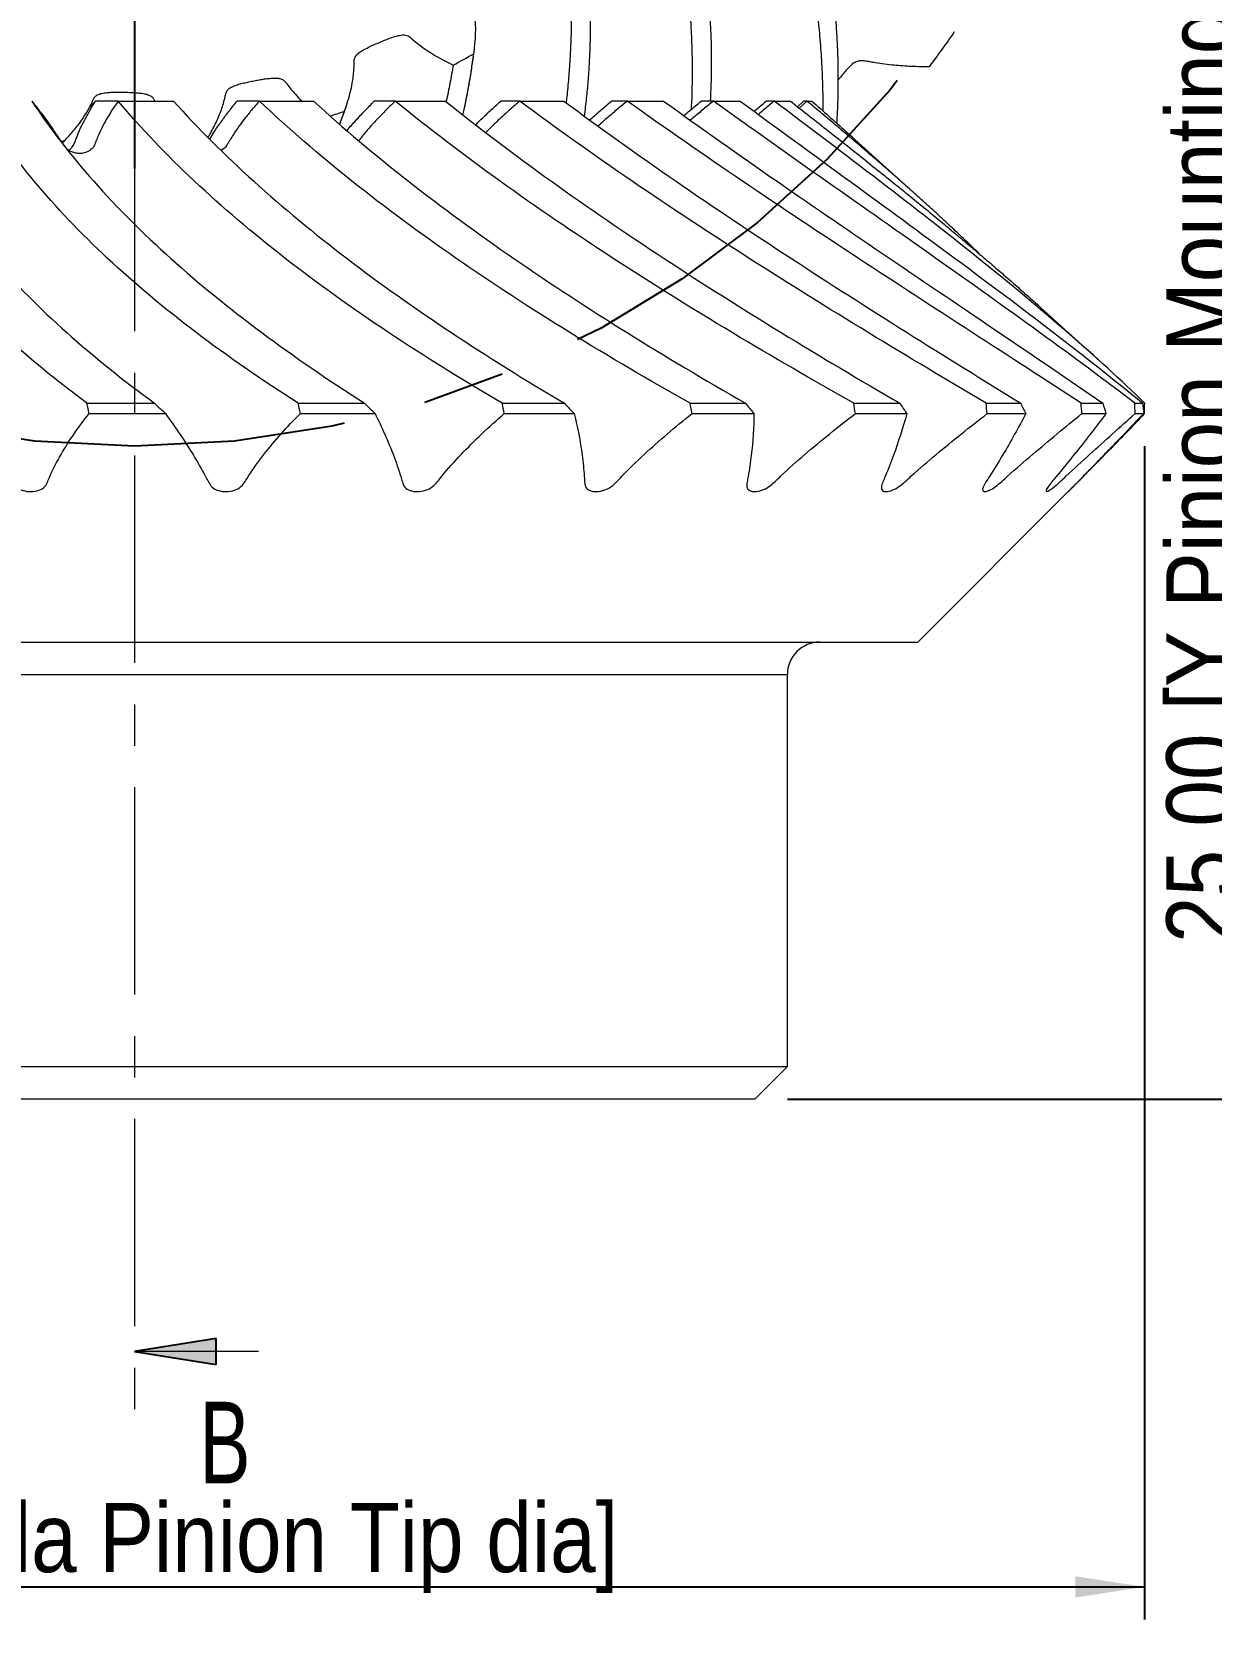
# Model space of a CAD drawing. Header units: millimetres. Extents: x -56 to 182, y 0 to 146.
# Drawn here: x 11.282 to 14.895, y 9.819 to 14.712 of the extents above; entities that cross this region are included whole.
import ezdxf

# ---------------------------------------------------------------- set-up
doc = ezdxf.new("R2010")
doc.units = ezdxf.units.MM
doc.linetypes.add('CENTER', pattern=[1.016, 0.635, -0.127, 0.127, -0.127])
doc.linetypes.add('CENTERX2', pattern=[2.032, 1.27, -0.254, 0.254, -0.254])
doc.layers.add('DRAWING', color=7, linetype='Continuous')
doc.layers.add('SLD-0', color=7, linetype='Continuous')
doc.styles.add('SLDTEXTSTYLE0', font='TXT', dxfattribs={"width": 0.7})
doc.styles.add('SLDTEXTSTYLE1', font='TXT', dxfattribs={"width": 0.96})
doc.styles.add('SLDTEXTSTYLE3', font='TXT', dxfattribs={"width": 0.905882})
doc.styles.add('SLDTEXTSTYLE4', font='TXT', dxfattribs={"width": 0.883333})
doc.styles.add('SLDTEXTSTYLE5', font='TXT', dxfattribs={"width": 0.8864})
doc.dimstyles.new('SLDDIMSTYLE0', dxfattribs={"dimtxt": 0.211667, "dimasz": 0.3302, "dimexe": 0, "dimexo": 0.0625, "dimgap": 0.052917, "dimtad": 1, "dimlfac": 0.5, "dimrnd": 1e-09, "dimzin": 4, "dimdsep": 46, "dimtxsty": 'SLDTEXTSTYLE0', "dimblk1": 'NONE', "dimblk2": 'NONE', "dimsah": 1, "dimcen": 0.09, "dimadec": 0, "dimazin": 1, "dimtfac": 1, "dimtdec": 3, "dimtofl": 0, "dimtmove": 0, "dimatfit": 3, "dimldrblk": 'NONE', "dimfxl": 0, "dimfrac": 2, "dimtolj": 1, "dimtzin": 12, "dimarcsym": 0})
doc.dimstyles.new('SLDDIMSTYLE1', dxfattribs={"dimtxt": 0.211667, "dimasz": 0.3302, "dimexe": 0, "dimexo": 0.0625, "dimgap": 0.052917, "dimtad": 1, "dimlfac": 0.5, "dimrnd": 1e-09, "dimzin": 4, "dimdsep": 46, "dimtxsty": 'SLDTEXTSTYLE0', "dimblk1": 'NONE', "dimblk2": 'NONE', "dimsah": 1, "dimcen": 0, "dimadec": 0, "dimazin": 1, "dimtfac": 1, "dimtdec": 3, "dimtofl": 0, "dimtmove": 0, "dimatfit": 3, "dimldrblk": 'NONE', "dimfxl": 0, "dimfrac": 2, "dimtolj": 1, "dimtzin": 12, "dimarcsym": 0})

# ---------------------------------------------------------------- blocks, each defined once
blk = doc.blocks.new('SW_CENTERMARKSYMBOL_0')
at = {"layer": 'DRAWING'}
for p, q in [((0, 0.15), (0, 1.075)), ((0, 0), (0, 0.075)), ((-0.15, 0), (-1.075, 0)), ((0, 0), (-0.075, 0)), ((0, 0), (0, -0.075)), ((0, 0), (0.075, 0)), ((0.15, 0), (1.075, 0)), ((0, -0.15), (0, -1.075))]:
    blk.add_line(p, q, dxfattribs=at)
blk = doc.blocks.new('_D_1')
at = {"layer": 'DRAWING'}
for p, q in [((15.0147, 16.4429), (15.0147, 11.4429)), ((13.5966, 11.4429), (15.1147, 11.4429))]:
    blk.add_line(p, q, dxfattribs=at)
for points in [[(15.0147, 16.4429), (14.9822, 16.2313), (15.0473, 16.2313)], [(15.0147, 11.4429), (15.0473, 11.6546), (14.9822, 11.6546)]]:
    blk.add_solid(points, dxfattribs=at)
at = {"layer": 'DRAWING', "insert": (14.7577, 11.9211), "char_height": 0.211667, "attachment_point": 1, "rotation": 90, "style": 'SLDTEXTSTYLE3'}
blk.add_mtext('25.00 [Y Pinion Mounting Distance]', dxfattribs=at)
blk = doc.blocks.new('_None')
blk = doc.blocks.new('_D_2')
at = {"layer": 'DRAWING'}
for p, q in [((11.8907, 19.4787), (11.9317, 19.9024)), ((11.9317, 19.9024), (14.4082, 19.9024))]:
    blk.add_line(p, q, dxfattribs=at)
blk.add_arc((11.5966, 16.4429), 3.05, 82.5896, 177.0681, dxfattribs=at)
blk.add_solid([(11.8907, 19.4787), (11.9435, 19.6863), (11.8787, 19.6925)], dxfattribs=at)
at = {"layer": 'DRAWING', "attachment_point": 1}
for s, insert, char_height, style in [('%%c', (11.9846, 20.1594), 0.21167, 'SLDTEXTSTYLE1'), ('31.00 [da Tip dia]', (12.4178, 20.1594), 0.211667, 'SLDTEXTSTYLE4')]:
    blk.add_mtext(s, dxfattribs=dict(at, insert=insert, char_height=char_height, style=style))
blk = doc.blocks.new('_D_3')
at = {"layer": 'DRAWING'}
for p, q in [((8.5022, 13.4429), (8.5022, 9.8486)), ((14.691, 13.4429), (14.691, 9.8486)), ((8.5022, 9.9486), (14.691, 9.9486))]:
    blk.add_line(p, q, dxfattribs=at)
for points in [[(8.5022, 9.9486), (8.7138, 9.916), (8.7138, 9.9811)], [(14.691, 9.9486), (14.4794, 9.9811), (14.4794, 9.916)]]:
    blk.add_solid(points, dxfattribs=at)
at = {"layer": 'DRAWING', "attachment_point": 1}
for s, insert, char_height, style in [('%%c', (9.9397, 10.2055), 0.21167, 'SLDTEXTSTYLE1'), ('31.00 [da Pinion Tip dia]', (10.3729, 10.2055), 0.211667, 'SLDTEXTSTYLE5')]:
    blk.add_mtext(s, dxfattribs=dict(at, insert=insert, char_height=char_height, style=style))

msp = doc.modelspace()

# ---------------------------------------------------------------- hatches: boundary and pattern name
at = {"linetype": 'Continuous'}
msp.add_hatch(color=7, dxfattribs=at).paths.add_polyline_path([(11.8466, 10.7097), (11.5966, 10.6697), (11.8466, 10.6297)], flags=0)

# ---------------------------------------------------------------- linework, layer by layer
at = {"layer": 'DRAWING', "linetype": 'CENTERX2'}
msp.add_circle((11.5966, 16.4429), 3, dxfattribs=at)
at = {"layer": 'SLD-0', "color": 7, "linetype": 'CENTER', "lineweight": 18}
msp.add_line((11.5966, 20.5261), (11.5966, 10.4697), dxfattribs=at)
at = {"layer": 'SLD-0', "color": 7, "linetype": 'Continuous', "lineweight": 18}
for p, q in [((11.4771, 14.5001), (11.4571, 14.4782)), ((11.5465, 14.5001), (11.4771, 14.5001)), ((11.5465, 14.5001), (11.7161, 14.5001)), ((11.9794, 14.5001), (11.9109, 14.5001)), ((11.9794, 14.5001), (12.1446, 14.5001)), ((12.3955, 14.5001), (12.331, 14.5001)), ((12.3955, 14.5001), (12.5492, 14.5001)), ((12.7769, 14.5001), (12.7189, 14.5001)), ((12.7767, 14.5001), (12.9122, 14.5001)), ((13.1063, 14.5001), (13.0578, 14.5001)), ((13.1063, 14.5001), (13.2177, 14.5001)), ((13.37, 14.5001), (13.3328, 14.5001)), ((13.37, 14.5001), (13.4523, 14.5001)), ((13.5561, 14.5001), (13.532, 14.5001)), ((13.5561, 14.5001), (13.6058, 14.5001)), ((13.6277, 14.4829), (13.6465, 14.5001)), ((13.6566, 14.5001), (13.6333, 14.4786)), ((13.6566, 14.5001), (13.6465, 14.5001)), ((13.6566, 14.5001), (13.6715, 14.5001)), ((12.2249, 14.4288), (12.2394, 14.4686)), ((11.8215, 14.3886), (11.8235, 14.392)), ((11.37, 14.379), (11.3719, 14.3788)), ((11.3719, 14.3788), (11.3808, 14.3778)), ((11.375, 14.3718), (11.3808, 14.3778)), ((14.0147, 14.1916), (13.8034, 14.3828)), ((14.5542, 13.7036), (14.3727, 13.8678)), ((11.4508, 13.5747), (11.6581, 13.5747)), ((12.0978, 13.5747), (12.3011, 13.5747)), ((12.7229, 13.5747), (12.9134, 13.5747)), ((13.2988, 13.5747), (13.4681, 13.5747)), ((13.8002, 13.5747), (13.941, 13.5747)), ((14.2054, 13.5747), (14.3115, 13.5747)), ((14.4966, 13.5747), (14.5633, 13.5747)), ((14.661, 13.5747), (14.6854, 13.5747)), ((11.4577, 13.5429), (11.6912, 13.5429)), ((12.1046, 13.5429), (12.3334, 13.5429)), ((12.7294, 13.5429), (12.9433, 13.5429)), ((13.3046, 13.5429), (13.4944, 13.5429)), ((13.8051, 13.5429), (13.9626, 13.5429)), ((14.2091, 13.5429), (14.3273, 13.5429)), ((14.499, 13.5429), (14.5727, 13.5429)), ((14.662, 13.5429), (14.6881, 13.5429)), ((13.9966, 12.8429), (14.4595, 13.3058)), ((9.1966, 12.8429), (13.9966, 12.8429)), ((13.5966, 12.7429), (9.5966, 12.7429)), ((13.5966, 11.5429), (13.5966, 12.7429)), ((9.5966, 11.5429), (13.5966, 11.5429)), ((13.4966, 11.4429), (13.5966, 11.5429)), ((13.4966, 11.4429), (9.6966, 11.4429)), ((11.9766, 10.6697), (11.5966, 10.6697))]:
    msp.add_line(p, q, dxfattribs=at)
at = {"layer": 'SLD-0'}
for p, q in [((11.8466, 10.7097), (11.5966, 10.6697)), ((11.5966, 10.6697), (11.8466, 10.6297)), ((11.8466, 10.6297), (11.8466, 10.7097))]:
    msp.add_line(p, q, dxfattribs=at)
at = {"layer": 'SLD-0', "color": 7, "linetype": 'Continuous', "lineweight": 18}
for centre, radius, start, end in [((11.5966, 16.4429), 2.0763, 298.0506, 300.0345), ((11.5966, 16.4429), 2.0763, 286.7487, 288.0345), ((13.6966, 12.7429), 0.1, 90, 180)]:
    msp.add_arc(centre, radius, start, end, dxfattribs=at)
for points, knots in [([(13.7487, 14.4318), (13.7496, 14.449), (13.7515, 14.4842), (13.7528, 14.5374), (13.7529, 14.5915), (13.7517, 14.6455), (13.7492, 14.6995), (13.7454, 14.7533), (13.7404, 14.8064), (13.7341, 14.8589), (13.7267, 14.9106), (13.7181, 14.962), (13.7082, 15.0131), (13.6972, 15.064), (13.6849, 15.1145), (13.6714, 15.1646), (13.6566, 15.2146), (13.6406, 15.2644), (13.6232, 15.314), (13.6047, 15.363), (13.5849, 15.4115), (13.564, 15.4595), (13.5418, 15.5069), (13.5186, 15.5537), (13.5022, 15.5843), (13.4939, 15.5995)], [0, 0, 0, 0, 0.041144, 0.084637, 0.12813, 0.171855, 0.215579, 0.259382, 0.303185, 0.34594, 0.388696, 0.431524, 0.474352, 0.517402, 0.560451, 0.603575, 0.646698, 0.690665, 0.734632, 0.778678, 0.822724, 0.867004, 0.911284, 0.955642, 1, 1, 1, 1]), ([(13.4636, 15.5344), (13.4718, 15.5175), (13.4883, 15.4837), (13.5113, 15.4322), (13.5332, 15.38), (13.5539, 15.327), (13.5733, 15.2732), (13.5915, 15.2188), (13.6083, 15.1638), (13.6251, 15.1038), (13.6414, 15.0387), (13.6568, 14.9685), (13.6701, 14.8975), (13.6813, 14.8258), (13.6905, 14.7534), (13.6976, 14.6801), (13.7024, 14.6059), (13.7052, 14.5359), (13.7052, 14.4906), (13.7052, 14.4704)], [0, 0, 0, 0, 0.052291, 0.104593, 0.156895, 0.209186, 0.261843, 0.31451, 0.367177, 0.419834, 0.485091, 0.550358, 0.615615, 0.681254, 0.746903, 0.812542, 0.879369, 0.946208, 1, 1, 1, 1]), ([(13.3613, 14.5001), (13.3613, 14.5004), (13.3625, 14.5182), (13.3637, 14.5533), (13.3648, 14.6053), (13.3646, 14.6574), (13.3631, 14.7094), (13.3603, 14.7612), (13.3562, 14.8132), (13.3509, 14.8652), (13.3442, 14.9173), (13.3363, 14.9691), (13.327, 15.0207), (13.3165, 15.0719), (13.3047, 15.1229), (13.2917, 15.1735), (13.282, 15.2068), (13.2771, 15.2235)], [0, 0, 0, 0, 0.00144, 0.0714, 0.141359, 0.21168, 0.282001, 0.352443, 0.422885, 0.494705, 0.566525, 0.638473, 0.710421, 0.782752, 0.855084, 0.927542, 1, 1, 1, 1]), ([(13.2339, 15.166), (13.2384, 15.1478), (13.2475, 15.1114), (13.2593, 15.0562), (13.2699, 15.0006), (13.2791, 14.9444), (13.2869, 14.8878), (13.2934, 14.8308), (13.2984, 14.7735), (13.3023, 14.7113), (13.3048, 14.6443), (13.3051, 14.5724), (13.3041, 14.5156), (13.3022, 14.4829), (13.3017, 14.4741)], [0, 0, 0, 0, 0.081801, 0.163621, 0.24544, 0.327242, 0.409615, 0.492006, 0.574397, 0.65677, 0.758855, 0.860956, 0.963041, 1, 1, 1, 1]), ([(12.6359, 14.6454), (12.6421, 14.6859), (12.6438, 14.7261), (12.6384, 14.774), (12.6369, 14.7835), (12.6342, 14.7974), (12.6329, 14.802), (12.6325, 14.8118), (12.6337, 14.8173), (12.6399, 14.8277), (12.6443, 14.8325), (12.6535, 14.8415), (12.6584, 14.8457), (12.6735, 14.8579), (12.6841, 14.8655), (12.7055, 14.8805), (12.7163, 14.8879), (12.7383, 14.9016), (12.7499, 14.9083), (12.7678, 14.9132), (12.7737, 14.9135), (12.7837, 14.9109), (12.7879, 14.9084), (12.8007, 14.9012), (12.8094, 14.8967), (12.8539, 14.8756), (12.8924, 14.8629), (12.9327, 14.8535)], [0, 0, 0, 0, 0.25, 0.25, 0.3125, 0.3125, 0.34375, 0.34375, 0.375, 0.375, 0.40625, 0.40625, 0.4375, 0.4375, 0.5, 0.5, 0.5625, 0.5625, 0.625, 0.625, 0.65625, 0.65625, 0.6875, 0.6875, 0.75, 0.75, 1, 1, 1, 1]), ([(12.9749, 14.4538), (12.9762, 14.4634), (12.9799, 14.4905), (12.9845, 14.5349), (12.9889, 14.5873), (12.9918, 14.6396), (12.9935, 14.692), (12.9939, 14.7443), (12.9929, 14.7966), (12.9907, 14.8488), (12.9882, 14.8834), (12.9869, 14.9007)], [0, 0, 0, 0, 0.064, 0.180482, 0.296963, 0.413653, 0.530343, 0.647654, 0.764966, 0.882483, 1, 1, 1, 1]), ([(12.9327, 14.8535), (12.9333, 14.8348), (12.9346, 14.7973), (12.9347, 14.7408), (12.9334, 14.6842), (12.9308, 14.6274), (12.9266, 14.5704), (12.9225, 14.5263), (12.9194, 14.5013), (12.9187, 14.4953)], [0, 0, 0, 0, 0.157834, 0.315669, 0.473781, 0.631894, 0.790835, 0.949776, 1, 1, 1, 1]), ([(12.2394, 14.4686), (12.2539, 14.507), (12.2639, 14.5459), (12.2686, 14.5939), (12.2692, 14.6034), (12.2694, 14.6177), (12.2691, 14.6224), (12.2708, 14.6321), (12.273, 14.6372), (12.2813, 14.6461), (12.2865, 14.6499), (12.2974, 14.6568), (12.3031, 14.6599), (12.3205, 14.6686), (12.3324, 14.6739), (12.3564, 14.6841), (12.3685, 14.6891), (12.3929, 14.6979), (12.4056, 14.702), (12.4242, 14.7031), (12.43, 14.7022), (12.4392, 14.6975), (12.4428, 14.6942), (12.4538, 14.6846), (12.4614, 14.6784), (12.5006, 14.6484), (12.5356, 14.628), (12.573, 14.6105)], [0, 0, 0, 0, 0.25, 0.25, 0.3125, 0.3125, 0.34375, 0.34375, 0.375, 0.375, 0.40625, 0.40625, 0.4375, 0.4375, 0.5, 0.5, 0.5625, 0.5625, 0.625, 0.625, 0.65625, 0.65625, 0.6875, 0.6875, 0.75, 0.75, 1, 1, 1, 1]), ([(12.6027, 14.4577), (12.6051, 14.4688), (12.6115, 14.4969), (12.6201, 14.5423), (12.6288, 14.5938), (12.6335, 14.6282), (12.6359, 14.6454)], [0, 0, 0, 0, 0.177604, 0.451417, 0.725708, 1, 1, 1, 1]), ([(12.6101, 14.4916), (12.6105, 14.4935), (12.6117, 14.4995), (12.6136, 14.509), (12.6158, 14.52), (12.6177, 14.5303), (12.6198, 14.5412), (12.6218, 14.5526), (12.6237, 14.5637), (12.6251, 14.5721), (12.6262, 14.5783), (12.6269, 14.5826), (12.6275, 14.5867), (12.6281, 14.5906), (12.6287, 14.5943), (12.6293, 14.5983), (12.6301, 14.6034), (12.6311, 14.6103), (12.6324, 14.619), (12.6339, 14.6293), (12.6355, 14.6413), (12.637, 14.6522), (12.6378, 14.6592), (12.6381, 14.6616)], [0, 0, 0, 0, 0.033141, 0.10644, 0.16696, 0.225486, 0.288149, 0.360214, 0.426046, 0.483956, 0.509283, 0.534922, 0.559358, 0.582212, 0.603484, 0.624796, 0.652607, 0.694108, 0.74535, 0.80632, 0.877003, 0.957382, 1, 1, 1, 1]), ([(12.573, 14.6105), (12.5697, 14.592), (12.5631, 14.5551), (12.5556, 14.5178), (12.5511, 14.4991), (12.551, 14.4986)], [0, 0, 0, 0, 0.494332, 0.988664, 1, 1, 1, 1]), ([(14.0307, 14.6051), (14.0217, 14.6051), (14.0037, 14.6052), (13.977, 14.6061), (13.9503, 14.6076), (13.9229, 14.6099), (13.8947, 14.6131), (13.87, 14.6167), (13.8526, 14.6197), (13.8421, 14.6217), (13.8344, 14.623), (13.8268, 14.6237), (13.8198, 14.6235), (13.8132, 14.6224), (13.8072, 14.6203), (13.8012, 14.617), (13.7952, 14.6127), (13.7892, 14.6075), (13.7811, 14.5995), (13.7712, 14.5882), (13.7613, 14.5759), (13.755, 14.5681), (13.7526, 14.5652)], [0, 0, 0, 0, 0.093167, 0.18637, 0.279689, 0.37305, 0.47725, 0.581518, 0.63915, 0.667965, 0.696785, 0.722489, 0.74843, 0.767571, 0.787214, 0.806382, 0.826047, 0.84876, 0.871732, 0.918607, 0.969611, 1, 1, 1, 1]), ([(11.8214, 14.3887), (11.8231, 14.3913), (11.8286, 14.4002), (11.837, 14.4155), (11.8466, 14.4346), (11.8552, 14.4539), (11.8628, 14.4734), (11.8691, 14.4931), (11.8735, 14.5096), (11.8758, 14.5212), (11.8779, 14.5278), (11.8803, 14.5323), (11.8836, 14.5362), (11.8881, 14.5399), (11.894, 14.5434), (11.9011, 14.5466), (11.9085, 14.5493), (11.9185, 14.5524), (11.9314, 14.5558), (11.9472, 14.5592), (11.963, 14.5624), (11.9786, 14.5653), (11.9941, 14.568), (12.0072, 14.5697), (12.0177, 14.5706), (12.0253, 14.5709), (12.0327, 14.5707), (12.0392, 14.57), (12.0449, 14.5687), (12.0495, 14.5667), (12.0535, 14.5642), (12.057, 14.561), (12.0602, 14.5572), (12.0663, 14.549), (12.0757, 14.5369), (12.0906, 14.5197), (12.1019, 14.5074), (12.1091, 14.5006), (12.1097, 14.5001)], [0, 0, 0, 0, 0.023482, 0.078224, 0.132902, 0.187659, 0.24234, 0.297119, 0.351803, 0.379138, 0.39289, 0.406878, 0.417742, 0.428981, 0.44477, 0.460965, 0.476461, 0.491964, 0.523371, 0.555325, 0.587331, 0.618222, 0.649146, 0.680326, 0.696063, 0.711792, 0.726282, 0.740959, 0.752246, 0.763851, 0.775147, 0.786685, 0.800341, 0.814052, 0.868626, 0.923274, 0.993656, 1, 1, 1, 1]), ([(11.4508, 13.5747), (11.3556, 13.645), (11.2677, 13.7172), (11.108, 13.8653), (11.0365, 13.9408), (10.9106, 14.0958), (10.8566, 14.1747), (10.7675, 14.335), (10.7321, 14.4165), (10.7062, 14.5001)], [0, 0, 0, 0, 0.25, 0.25, 0.5, 0.5, 0.75, 0.75, 1, 1, 1, 1]), ([(10.8623, 14.5001), (10.8947, 14.4168), (10.9363, 14.3349), (11.0372, 14.174), (11.0961, 14.0953), (11.2309, 13.9405), (11.3064, 13.8648), (11.4714, 13.7174), (11.5611, 13.6454), (11.6581, 13.5747)], [0, 0, 0, 0, 0.25, 0.25, 0.5, 0.5, 0.75, 0.75, 1, 1, 1, 1]), ([(12.0978, 13.5747), (11.9876, 13.645), (11.8831, 13.7172), (11.6877, 13.8653), (11.5972, 13.9408), (11.4309, 14.0958), (11.3558, 14.1747), (11.223, 14.335), (11.165, 14.4165), (11.1159, 14.5001)], [0, 0, 0, 0, 0.25, 0.25, 0.5, 0.5, 0.75, 0.75, 1, 1, 1, 1]), ([(11.2823, 14.5001), (11.337, 14.4168), (11.4003, 14.3349), (11.5429, 14.174), (11.6218, 14.0953), (11.7944, 13.9405), (11.8877, 13.8648), (12.0856, 13.7174), (12.1904, 13.6454), (12.3011, 13.5747)], [0, 0, 0, 0, 0.25, 0.25, 0.5, 0.5, 0.75, 0.75, 1, 1, 1, 1]), ([(11.3614, 14.3923), (11.3576, 14.3984), (11.3489, 14.412), (11.3341, 14.4331), (11.3176, 14.4556), (11.3004, 14.4779), (11.2883, 14.4927), (11.2823, 14.5001)], [0, 0, 0, 0, 0.164389, 0.372951, 0.581665, 0.790776, 1, 1, 1, 1]), ([(11.3808, 14.3778), (11.3859, 14.3831), (11.396, 14.3935), (11.4102, 14.4098), (11.4236, 14.4265), (11.436, 14.4436), (11.4475, 14.4611), (11.4578, 14.479), (11.4655, 14.4942), (11.4701, 14.5051), (11.4736, 14.5111), (11.4769, 14.5151), (11.4809, 14.5182), (11.486, 14.5209), (11.4926, 14.5231), (11.5002, 14.5247), (11.508, 14.5258), (11.5184, 14.5268), (11.5318, 14.5274), (11.5479, 14.5275), (11.564, 14.5273), (11.5799, 14.527), (11.5956, 14.5263), (11.6087, 14.5253), (11.6192, 14.524), (11.6267, 14.5227), (11.6339, 14.521), (11.6401, 14.5189), (11.6454, 14.5164), (11.6495, 14.5136), (11.6529, 14.5102), (11.6557, 14.5064), (11.6576, 14.5029), (11.6586, 14.5007), (11.6589, 14.5001)], [0, 0, 0, 0, 0.0653006, 0.1306792, 0.1959817, 0.2613786, 0.3266839, 0.3921074, 0.4574165, 0.4900623, 0.5064866, 0.5231928, 0.5361677, 0.5495904, 0.5684472, 0.5877891, 0.6062955, 0.6248114, 0.6623204, 0.7004839, 0.738709, 0.7756023, 0.8125349, 0.8497729, 0.8685676, 0.8873535, 0.904659, 0.9221872, 0.9356675, 0.9495279, 0.963018, 0.976798, 0.9931072, 1, 1, 1, 1]), ([(11.5465, 14.5001), (11.5408, 14.4918), (11.5292, 14.4752), (11.5136, 14.4499), (11.4994, 14.4242), (11.4883, 14.4013), (11.4812, 14.3842), (11.4768, 14.3731), (11.4743, 14.3655), (11.4708, 14.3589), (11.466, 14.3537), (11.4601, 14.3491), (11.4535, 14.3454), (11.4463, 14.3424), (11.4393, 14.3405), (11.4324, 14.3395), (11.4259, 14.3395), (11.4195, 14.3403), (11.4121, 14.342), (11.4039, 14.3449), (11.3953, 14.3492), (11.3903, 14.3527), (11.3879, 14.3544)], [0, 0, 0, 0, 0.124961, 0.250096, 0.375063, 0.500035, 0.578284, 0.617435, 0.656588, 0.684492, 0.713249, 0.741156, 0.76966, 0.795659, 0.822295, 0.842455, 0.863196, 0.883361, 0.903986, 0.935657, 0.968221, 1, 1, 1, 1]), ([(11.3952, 14.3495), (11.3975, 14.3512), (11.4021, 14.3545), (11.4083, 14.3624), (11.4134, 14.3728), (11.4184, 14.3853), (11.4228, 14.3979), (11.4305, 14.4165), (11.4428, 14.4407), (11.4591, 14.4706), (11.4711, 14.4902), (11.4771, 14.5001)], [0, 0, 0, 0, 0.043547, 0.088164, 0.167831, 0.247701, 0.327753, 0.407669, 0.605082, 0.802562, 1, 1, 1, 1]), ([(12.7229, 13.5747), (12.6025, 13.645), (12.486, 13.7172), (12.2635, 13.8653), (12.1579, 13.9408), (11.9585, 14.0958), (11.8655, 14.1747), (11.6948, 14.335), (11.6168, 14.4165), (11.5465, 14.5001)], [0, 0, 0, 0, 0.25, 0.25, 0.5, 0.5, 0.75, 0.75, 1, 1, 1, 1]), ([(11.7161, 14.5001), (11.7907, 14.4168), (11.8729, 14.3349), (12.051, 14.174), (12.1464, 14.0953), (12.3493, 13.9405), (12.4563, 13.8648), (12.6784, 13.7174), (12.7938, 13.6454), (12.9134, 13.5747)], [0, 0, 0, 0, 0.25, 0.25, 0.5, 0.5, 0.75, 0.75, 1, 1, 1, 1]), ([(11.8271, 14.383), (11.8276, 14.3838), (11.8306, 14.3887), (11.8356, 14.398), (11.8472, 14.4165), (11.8645, 14.4407), (11.8869, 14.4706), (11.9029, 14.4902), (11.9109, 14.5001)], [0, 0, 0, 0, 0.019525, 0.123858, 0.228012, 0.485302, 0.742678, 1, 1, 1, 1]), ([(11.9794, 14.5001), (11.972, 14.4918), (11.9572, 14.4752), (11.9365, 14.4499), (11.9171, 14.4242), (11.9014, 14.4013), (11.8908, 14.3842), (11.8842, 14.3731), (11.8801, 14.3655), (11.8752, 14.3589), (11.8694, 14.3537), (11.8647, 14.3504), (11.8619, 14.349), (11.8616, 14.3488)], [0, 0, 0, 0, 0.167828, 0.335889, 0.503725, 0.671568, 0.776659, 0.829241, 0.881826, 0.919302, 0.957924, 0.995404, 1, 1, 1, 1]), ([(13.2988, 13.5747), (13.1734, 13.645), (13.0501, 13.7172), (12.8101, 13.8653), (12.694, 13.9408), (12.4702, 14.0958), (12.3634, 14.1747), (12.1623, 14.335), (12.0677, 14.4165), (11.9794, 14.5001)], [0, 0, 0, 0, 0.25, 0.25, 0.5, 0.5, 0.75, 0.75, 1, 1, 1, 1]), ([(12.1446, 14.5001), (12.2359, 14.4168), (12.3335, 14.3349), (12.5393, 14.174), (12.647, 14.0953), (12.8713, 13.9405), (12.9874, 13.8648), (13.2239, 13.7174), (13.3448, 13.6454), (13.4681, 13.5747)], [0, 0, 0, 0, 0.25, 0.25, 0.5, 0.5, 0.75, 0.75, 1, 1, 1, 1]), ([(12.225, 14.4286), (12.2258, 14.4307), (12.2276, 14.4354), (12.2306, 14.4435), (12.2341, 14.4533), (12.2382, 14.4647), (12.2419, 14.4751), (12.2442, 14.4817), (12.245, 14.484)], [0, 0, 0, 0, 0.109827, 0.258946, 0.436374, 0.642068, 0.875977, 1, 1, 1, 1]), ([(12.2472, 14.4093), (12.2475, 14.4097), (12.256, 14.4203), (12.2745, 14.4406), (12.302, 14.4706), (12.3213, 14.4902), (12.331, 14.5001)], [0, 0, 0, 0, 0.01163, 0.341035, 0.670553, 1, 1, 1, 1]), ([(12.3955, 14.5001), (12.3868, 14.4918), (12.3694, 14.4752), (12.3446, 14.4499), (12.3208, 14.4242), (12.3013, 14.4013), (12.289, 14.3861), (12.284, 14.3796), (12.2833, 14.3787)], [0, 0, 0, 0, 0.2114356, 0.4231654, 0.6346114, 0.8460656, 0.9784635, 1, 1, 1, 1]), ([(13.8002, 13.5747), (13.6754, 13.645), (13.5506, 13.7172), (13.3037, 13.8653), (13.1822, 13.9408), (12.9438, 14.0958), (12.8278, 14.1747), (12.6051, 14.335), (12.498, 14.4165), (12.3955, 14.5001)], [0, 0, 0, 0, 0.25, 0.25, 0.5, 0.5, 0.75, 0.75, 1, 1, 1, 1]), ([(12.5492, 14.5001), (12.6531, 14.4168), (12.7618, 14.3349), (12.9863, 14.174), (13.1016, 14.0953), (13.3376, 13.9405), (13.4576, 13.8648), (13.6984, 13.7174), (13.8195, 13.6454), (13.941, 13.5747)], [0, 0, 0, 0, 0.25, 0.25, 0.5, 0.5, 0.75, 0.75, 1, 1, 1, 1]), ([(12.6061, 14.4727), (12.6062, 14.4731), (12.6066, 14.4751), (12.6074, 14.4788), (12.6086, 14.4843), (12.6094, 14.4881), (12.6098, 14.4903)], [0, 0, 0, 0, 0.06493, 0.342018, 0.634366, 1, 1, 1, 1]), ([(12.6416, 14.4275), (12.646, 14.4319), (12.6606, 14.4464), (12.6863, 14.4706), (12.708, 14.4902), (12.7189, 14.5001)], [0, 0, 0, 0, 0.1783359, 0.5892115, 1, 1, 1, 1]), ([(12.7767, 14.5001), (12.7671, 14.4918), (12.7478, 14.4752), (12.72, 14.4499), (12.6947, 14.426), (12.6794, 14.4104), (12.6727, 14.4035)], [0, 0, 0, 0, 0.264048, 0.528089, 0.791963, 1, 1, 1, 1]), ([(14.2054, 13.5747), (14.0865, 13.645), (13.9657, 13.7172), (13.7226, 13.8653), (13.601, 13.9408), (13.3585, 14.0958), (13.2384, 14.1747), (13.0038, 14.335), (12.8889, 14.4165), (12.7767, 14.5001)], [0, 0, 0, 0, 0.25, 0.25, 0.5, 0.5, 0.75, 0.75, 1, 1, 1, 1]), ([(12.9122, 14.5001), (13.0242, 14.4168), (13.1392, 14.3349), (13.3727, 14.174), (13.4905, 14.0953), (13.7278, 13.9405), (13.8465, 13.8648), (14.0809, 13.7174), (14.197, 13.6454), (14.3115, 13.5747)], [0, 0, 0, 0, 0.25, 0.25, 0.5, 0.5, 0.75, 0.75, 1, 1, 1, 1]), ([(12.9908, 14.4423), (13.0015, 14.4517), (13.0236, 14.4711), (13.0462, 14.4902), (13.0578, 14.5001)], [0, 0, 0, 0, 0.4859202, 1, 1, 1, 1]), ([(13.1063, 14.5001), (13.0962, 14.4918), (13.0759, 14.4752), (13.0463, 14.4498), (13.0264, 14.4326), (13.0168, 14.4237), (13.0166, 14.4235)], [0, 0, 0, 0, 0.331063, 0.662117, 0.992961, 1, 1, 1, 1]), ([(14.4966, 13.5747), (14.3889, 13.645), (14.2773, 13.7172), (14.0487, 13.8653), (13.9323, 13.9408), (13.6962, 14.0958), (13.5773, 14.1747), (13.341, 14.335), (13.2233, 14.4165), (13.1063, 14.5001)], [0, 0, 0, 0, 0.25, 0.25, 0.5, 0.5, 0.75, 0.75, 1, 1, 1, 1]), ([(13.2177, 14.5001), (13.3329, 14.4168), (13.4492, 14.3349), (13.6813, 14.174), (13.7966, 14.0953), (14.0248, 13.9405), (14.1371, 13.8648), (14.3549, 13.7174), (14.4608, 13.6454), (14.5633, 13.5747)], [0, 0, 0, 0, 0.25, 0.25, 0.5, 0.5, 0.75, 0.75, 1, 1, 1, 1]), ([(13.2797, 14.4555), (13.2855, 14.4605), (13.3031, 14.4755), (13.321, 14.4903), (13.3328, 14.5001)], [0, 0, 0, 0, 0.3345798, 1, 1, 1, 1]), ([(13.37, 14.5001), (13.3598, 14.4918), (13.3394, 14.4752), (13.3159, 14.4556), (13.3026, 14.4442), (13.2994, 14.4414)], [0, 0, 0, 0, 0.429895, 0.859776, 1, 1, 1, 1]), ([(14.661, 13.5747), (14.5692, 13.645), (14.4717, 13.7172), (14.2676, 13.8653), (14.1615, 13.9408), (13.9421, 14.0958), (13.8296, 14.1747), (13.602, 14.335), (13.4866, 14.4165), (13.37, 14.5001)], [0, 0, 0, 0, 0.25, 0.25, 0.5, 0.5, 0.75, 0.75, 1, 1, 1, 1]), ([(13.4523, 14.5001), (13.5657, 14.4168), (13.6782, 14.3349), (13.8989, 14.174), (14.0066, 14.0953), (14.2157, 13.9405), (14.3167, 13.8648), (14.5084, 13.7174), (14.5995, 13.6454), (14.6854, 13.5747)], [0, 0, 0, 0, 0.25, 0.25, 0.5, 0.5, 0.75, 0.75, 1, 1, 1, 1]), ([(13.4951, 14.4687), (13.4958, 14.4693), (13.5081, 14.4799), (13.5204, 14.4903), (13.532, 14.5001)], [0, 0, 0, 0, 0.05828, 1, 1, 1, 1]), ([(13.5561, 14.5001), (13.5463, 14.4918), (13.5303, 14.4783), (13.5143, 14.4645), (13.5081, 14.4592)], [0, 0, 0, 0, 0.613496, 1, 1, 1, 1]), ([(14.6914, 13.5747), (14.6196, 13.645), (14.5404, 13.7172), (14.3697, 13.8653), (14.2786, 13.9408), (14.0855, 14.0958), (13.9843, 14.1747), (13.7753, 14.335), (13.6673, 14.4165), (13.5561, 14.5001)], [0, 0, 0, 0, 0.25, 0.25, 0.5, 0.5, 0.75, 0.75, 1, 1, 1, 1]), ([(13.6058, 14.5001), (13.6255, 14.4847), (13.6648, 14.4539), (13.7231, 14.4081), (13.7808, 14.3626), (13.8378, 14.3172), (13.8911, 14.2745), (13.9408, 14.2345), (13.9869, 14.1971), (14.0324, 14.1598), (14.0773, 14.1227), (14.1216, 14.0857), (14.1654, 14.0489), (14.2083, 14.0123), (14.2499, 13.9765), (14.29, 13.9415), (14.3286, 13.9074), (14.3561, 13.8828), (14.3706, 13.8697), (14.3726, 13.8678)], [0, 0, 0, 0, 0.069776, 0.139552, 0.20937, 0.279316, 0.349304, 0.408061, 0.466819, 0.525677, 0.584535, 0.6437, 0.702865, 0.762133, 0.821401, 0.877781, 0.934165, 0.990545, 1, 1, 1, 1]), ([(14.1856, 14.0316), (14.1798, 14.0373), (14.1617, 14.0549), (14.1305, 14.0847), (14.0919, 14.1209), (14.0523, 14.1575), (14.0119, 14.1943), (13.9706, 14.2313), (13.9283, 14.2688), (13.8851, 14.3066), (13.8409, 14.3448), (13.796, 14.3832), (13.7503, 14.4219), (13.7038, 14.4609), (13.6724, 14.487), (13.6566, 14.5001)], [0, 0, 0, 0, 0.037882, 0.117246, 0.196618, 0.275981, 0.355662, 0.435352, 0.515032, 0.595691, 0.676358, 0.757017, 0.838008, 0.919009, 1, 1, 1, 1]), ([(13.6715, 14.5001), (13.689, 14.4847), (13.7241, 14.4539), (13.7679, 14.4149), (13.794, 14.3912), (13.8034, 14.3828)], [0, 0, 0, 0, 0.39091, 0.78182, 1, 1, 1, 1]), ([(11.3828, 14.3607), (11.3828, 14.3608), (11.3827, 14.3609), (11.3825, 14.3612), (11.3823, 14.3615), (11.3821, 14.3618), (11.3817, 14.3622), (11.3814, 14.3627), (11.381, 14.3633), (11.3806, 14.3638), (11.3802, 14.3644), (11.3797, 14.3651), (11.3788, 14.3663), (11.3778, 14.3678), (11.3766, 14.3695), (11.3753, 14.3713), (11.374, 14.3732), (11.3728, 14.375), (11.3718, 14.3766), (11.3709, 14.3778), (11.3701, 14.379), (11.3694, 14.3801), (11.3687, 14.3812), (11.3678, 14.3826), (11.3669, 14.384), (11.3661, 14.3851), (11.3656, 14.3859), (11.3651, 14.3867), (11.3645, 14.3876), (11.3638, 14.3888), (11.3628, 14.3904), (11.362, 14.3916), (11.3615, 14.3924), (11.3615, 14.3924)], [0, 0, 0, 0, 0.015597, 0.042772, 0.066895, 0.090619, 0.117654, 0.15153, 0.185983, 0.215745, 0.241445, 0.264064, 0.320447, 0.394311, 0.442277, 0.504858, 0.569382, 0.620121, 0.654084, 0.688525, 0.716364, 0.740467, 0.764121, 0.798383, 0.836737, 0.858367, 0.87475, 0.89039, 0.907086, 0.928615, 0.959034, 0.998351, 1, 1, 1, 1]), ([(11.3751, 14.3716), (11.376, 14.3725), (11.38, 14.3767), (11.3857, 14.3827), (11.3905, 14.3879), (11.3921, 14.3896)], [0, 0, 0, 0, 0.151743, 0.706079, 1, 1, 1, 1]), ([(11.8318, 14.3925), (11.8315, 14.3921), (11.831, 14.3912), (11.8302, 14.39), (11.8295, 14.3888), (11.8286, 14.3874), (11.8275, 14.3858), (11.8267, 14.3846), (11.8263, 14.384), (11.8262, 14.3838)], [0, 0, 0, 0, 0.129309, 0.261902, 0.413694, 0.565748, 0.771914, 0.947856, 1, 1, 1, 1]), ([(11.0449, 13.5429), (11.0839, 13.5008), (11.1212, 13.4583), (11.1737, 13.3935), (11.1906, 13.3717), (11.2109, 13.3443), (11.2148, 13.3388), (11.223, 13.3278), (11.2275, 13.3224), (11.2452, 13.3087), (11.2628, 13.3037), (11.2963, 13.3039), (11.3127, 13.3092), (11.3258, 13.3239), (11.3283, 13.3295), (11.3331, 13.3406), (11.3354, 13.3462), (11.3478, 13.3739), (11.359, 13.3958), (11.396, 13.4604), (11.4251, 13.5023), (11.4577, 13.5429)], [0, 0, 0, 0, 0.25, 0.25, 0.375, 0.375, 0.40625, 0.40625, 0.4375, 0.4375, 0.5, 0.5, 0.5625, 0.5625, 0.59375, 0.59375, 0.625, 0.625, 0.75, 0.75, 1, 1, 1, 1]), ([(11.6912, 13.5429), (11.7219, 13.5008), (11.7507, 13.4583), (11.7901, 13.3935), (11.8025, 13.3717), (11.8172, 13.3443), (11.82, 13.3388), (11.8259, 13.3278), (11.8293, 13.3224), (11.8442, 13.3087), (11.8608, 13.3037), (11.8944, 13.3039), (11.9119, 13.3092), (11.928, 13.3239), (11.9317, 13.3295), (11.9388, 13.3406), (11.9423, 13.3462), (11.9604, 13.3739), (11.9761, 13.3958), (12.0264, 13.4604), (12.0639, 13.5023), (12.1046, 13.5429)], [0, 0, 0, 0, 0.25, 0.25, 0.375, 0.375, 0.40625, 0.40625, 0.4375, 0.4375, 0.5, 0.5, 0.5625, 0.5625, 0.59375, 0.59375, 0.625, 0.625, 0.75, 0.75, 1, 1, 1, 1]), ([(12.3334, 13.5429), (12.3545, 13.5008), (12.3735, 13.4583), (12.398, 13.3935), (12.4055, 13.3717), (12.4138, 13.3443), (12.4154, 13.3388), (12.4188, 13.3278), (12.4209, 13.3224), (12.4324, 13.3087), (12.4473, 13.3037), (12.4795, 13.3039), (12.4973, 13.3092), (12.5158, 13.3239), (12.5205, 13.3295), (12.5296, 13.3406), (12.5341, 13.3462), (12.5571, 13.3739), (12.5767, 13.3958), (12.638, 13.4604), (12.6824, 13.5023), (12.7294, 13.5429)], [0, 0, 0, 0, 0.25, 0.25, 0.375, 0.375, 0.40625, 0.40625, 0.4375, 0.4375, 0.5, 0.5, 0.5625, 0.5625, 0.59375, 0.59375, 0.625, 0.625, 0.75, 0.75, 1, 1, 1, 1]), ([(12.9433, 13.5429), (12.9539, 13.5008), (12.9623, 13.4583), (12.9709, 13.3935), (12.973, 13.3717), (12.9748, 13.3443), (12.975, 13.3388), (12.9758, 13.3278), (12.9765, 13.3224), (12.9841, 13.3087), (12.9966, 13.3037), (13.026, 13.3039), (13.0434, 13.3092), (13.0634, 13.3239), (13.0689, 13.3295), (13.0796, 13.3406), (13.0849, 13.3462), (13.1119, 13.3739), (13.1344, 13.3958), (13.2041, 13.4604), (13.2534, 13.5023), (13.3046, 13.5429)], [0, 0, 0, 0, 0.25, 0.25, 0.375, 0.375, 0.40625, 0.40625, 0.4375, 0.4375, 0.5, 0.5, 0.5625, 0.5625, 0.59375, 0.59375, 0.625, 0.625, 0.75, 0.75, 1, 1, 1, 1]), ([(13.4944, 13.5429), (13.494, 13.5008), (13.4914, 13.4583), (13.4837, 13.3935), (13.4805, 13.3717), (13.4755, 13.3443), (13.4744, 13.3388), (13.4725, 13.3278), (13.4718, 13.3224), (13.4751, 13.3087), (13.4847, 13.3037), (13.5101, 13.3039), (13.5262, 13.3092), (13.5469, 13.3239), (13.5529, 13.3295), (13.5648, 13.3406), (13.5706, 13.3462), (13.6004, 13.3739), (13.6249, 13.3958), (13.6999, 13.4604), (13.7519, 13.5023), (13.8051, 13.5429)], [0, 0, 0, 0, 0.25, 0.25, 0.375, 0.375, 0.40625, 0.40625, 0.4375, 0.4375, 0.5, 0.5, 0.5625, 0.5625, 0.59375, 0.59375, 0.625, 0.625, 0.75, 0.75, 1, 1, 1, 1]), ([(13.9626, 13.5429), (13.9511, 13.5008), (13.9377, 13.4583), (13.914, 13.3935), (13.9055, 13.3717), (13.8941, 13.3443), (13.8917, 13.3388), (13.8872, 13.3278), (13.8851, 13.3224), (13.884, 13.3087), (13.8903, 13.3037), (13.9105, 13.3039), (13.9247, 13.3092), (13.9451, 13.3239), (13.9515, 13.3295), (13.9639, 13.3406), (13.9701, 13.3462), (14.0014, 13.3739), (14.0268, 13.3958), (14.1039, 13.4604), (14.1563, 13.5023), (14.2091, 13.5429)], [0, 0, 0, 0, 0.25, 0.25, 0.375, 0.375, 0.40625, 0.40625, 0.4375, 0.4375, 0.5, 0.5, 0.5625, 0.5625, 0.59375, 0.59375, 0.625, 0.625, 0.75, 0.75, 1, 1, 1, 1]), ([(14.3273, 13.5429), (14.3054, 13.5008), (14.2817, 13.4583), (14.2431, 13.3935), (14.2297, 13.3717), (14.2123, 13.3443), (14.2087, 13.3388), (14.2017, 13.3278), (14.1984, 13.3224), (14.193, 13.3087), (14.1956, 13.3037), (14.2097, 13.3039), (14.2215, 13.3092), (14.2407, 13.3239), (14.2471, 13.3295), (14.2596, 13.3406), (14.2659, 13.3462), (14.2972, 13.3739), (14.3224, 13.3958), (14.3982, 13.4604), (14.4488, 13.5023), (14.499, 13.5429)], [0, 0, 0, 0, 0.25, 0.25, 0.375, 0.375, 0.40625, 0.40625, 0.4375, 0.4375, 0.5, 0.5, 0.5625, 0.5625, 0.59375, 0.59375, 0.625, 0.625, 0.75, 0.75, 1, 1, 1, 1]), ([(14.5727, 13.5429), (14.5413, 13.5008), (14.5084, 13.4583), (14.4565, 13.3935), (14.4388, 13.3717), (14.4161, 13.3443), (14.4115, 13.3388), (14.4025, 13.3278), (14.398, 13.3224), (14.3885, 13.3087), (14.3874, 13.3037), (14.3948, 13.3039), (14.4035, 13.3092), (14.4208, 13.3239), (14.4269, 13.3295), (14.4389, 13.3406), (14.445, 13.3462), (14.475, 13.3739), (14.499, 13.3958), (14.5701, 13.4604), (14.6166, 13.5023), (14.662, 13.5429)], [0, 0, 0, 0, 0.25, 0.25, 0.375, 0.375, 0.40625, 0.40625, 0.4375, 0.4375, 0.5, 0.5, 0.5625, 0.5625, 0.59375, 0.59375, 0.625, 0.625, 0.75, 0.75, 1, 1, 1, 1]), ([(14.6881, 13.5429), (14.6726, 13.5265), (14.6455, 13.4979), (14.6059, 13.4565), (14.5699, 13.4192), (14.5332, 13.3815), (14.5051, 13.3528), (14.4875, 13.3349), (14.4808, 13.3281), (14.4757, 13.3229), (14.4706, 13.3176), (14.466, 13.3129), (14.4623, 13.309), (14.4596, 13.3062), (14.458, 13.3045), (14.4573, 13.3037), (14.4574, 13.3038), (14.4575, 13.3039)], [0, 0, 0, 0, 0.194996, 0.340145, 0.485362, 0.630513, 0.77576, 0.814706, 0.834195, 0.853744, 0.876919, 0.900736, 0.923937, 0.94783, 0.970874, 0.994466, 1, 1, 1, 1]), ([(14.4595, 13.3058), (14.4602, 13.3065), (14.4616, 13.3079), (14.4648, 13.3111), (14.4689, 13.3153), (14.4739, 13.3204), (14.4797, 13.3262), (14.488, 13.3346), (14.5028, 13.3495), (14.5235, 13.3704), (14.5479, 13.3951), (14.5718, 13.4194), (14.5953, 13.4434), (14.617, 13.4657), (14.637, 13.4864), (14.6614, 13.5118), (14.6792, 13.5305), (14.691, 13.5429)], [0, 0, 0, 0, 0.0211477, 0.0440938, 0.0664374, 0.0895104, 0.1141813, 0.1389061, 0.1889881, 0.2887578, 0.3867136, 0.4846686, 0.5826228, 0.6806443, 0.7604081, 0.8402037, 1, 1, 1, 1])]:
    msp.add_open_spline(points, degree=3, knots=knots, dxfattribs=at)
for points in [[(14.1079, 14.712), (14.0827, 14.6755), (14.0569, 14.6399), (14.0307, 14.6051)], [(11.4577, 13.5429), (11.4553, 13.5535), (11.453, 13.5641), (11.4508, 13.5747)], [(11.6581, 13.5747), (11.6691, 13.5641), (11.6802, 13.5535), (11.6912, 13.5429)], [(12.1046, 13.5429), (12.1023, 13.5535), (12.1, 13.5641), (12.0978, 13.5747)], [(12.3011, 13.5747), (12.3119, 13.5641), (12.3226, 13.5535), (12.3334, 13.5429)], [(12.7294, 13.5429), (12.7271, 13.5535), (12.725, 13.5641), (12.7229, 13.5747)], [(12.9134, 13.5747), (12.9234, 13.5641), (12.9334, 13.5535), (12.9433, 13.5429)], [(13.3046, 13.5429), (13.3026, 13.5535), (13.3006, 13.5641), (13.2988, 13.5747)], [(13.4681, 13.5747), (13.4769, 13.5641), (13.4857, 13.5535), (13.4944, 13.5429)], [(13.8051, 13.5429), (13.8034, 13.5535), (13.8018, 13.5641), (13.8002, 13.5747)], [(13.941, 13.5747), (13.9483, 13.5641), (13.9554, 13.5535), (13.9626, 13.5429)], [(14.2091, 13.5429), (14.2079, 13.5535), (14.2066, 13.5641), (14.2054, 13.5747)], [(14.3115, 13.5747), (14.3168, 13.5641), (14.3221, 13.5535), (14.3273, 13.5429)], [(14.499, 13.5429), (14.4982, 13.5535), (14.4974, 13.5641), (14.4966, 13.5747)], [(14.5633, 13.5747), (14.5665, 13.5641), (14.5696, 13.5535), (14.5727, 13.5429)], [(14.662, 13.5429), (14.6617, 13.5535), (14.6613, 13.5641), (14.661, 13.5747)], [(14.6854, 13.5747), (14.6864, 13.5641), (14.6873, 13.5535), (14.6881, 13.5429)], [(14.691, 13.5429), (14.6912, 13.5535), (14.6913, 13.5641), (14.6914, 13.5747)]]:
    msp.add_open_spline(points, degree=3, dxfattribs=at)

# ---------------------------------------------------------------- block references
at = {"color": 7, "linetype": 'Continuous', "xscale": 2, "yscale": 2, "zscale": 2}
msp.add_blockref('SW_CENTERMARKSYMBOL_0', (11.5966, 16.4429), dxfattribs=at)

# ---------------------------------------------------------------- texts
at = {"layer": 'SLD-0', "color": 7, "insert": (11.7958, 10.5157), "char_height": 0.25, "attachment_point": 1, "style": 'SLDTEXTSTYLE0'}
msp.add_mtext('B', dxfattribs=at)

# ---------------------------------------------------------------- dimensions: what is measured, and where the dimension line sits
at = {"layer": 'DRAWING'}
dim = msp.add_radius_dim(center=(11.5966, 16.4429), mpoint=(0, 0), text='%%c<> [da Tip dia]', dimstyle='SLDDIMSTYLE1', dxfattribs=at)
dim.commit()
dim.dimension.update_dxf_attribs({"geometry": '_D_2', "text_midpoint": (13.2493, 20.0747), "dimtype": 164})
dim = msp.add_linear_dim(base=(15.0147, 16.4429), p1=(13.4966, 11.4429), p2=(11.5966, 16.4429), angle=90, text='<> [Y Pinion Mounting Distance]', dimstyle='SLDDIMSTYLE0', dxfattribs=at)
dim.commit()
dim.dimension.update_dxf_attribs({"geometry": '_D_1', "text_midpoint": (15.0147, 13.9429), "dimtype": 160})
dim = msp.add_linear_dim(base=(8.5022, 9.9486), p1=(14.691, 13.5429), p2=(8.5022, 13.5429), text='%%c<> [da Pinion Tip dia]', dimstyle='SLDDIMSTYLE0', dxfattribs=at)
dim.commit()
dim.dimension.update_dxf_attribs({"geometry": '_D_3', "text_midpoint": (11.5966, 9.9486), "dimtype": 160})

doc.saveas('drawing.dxf')
